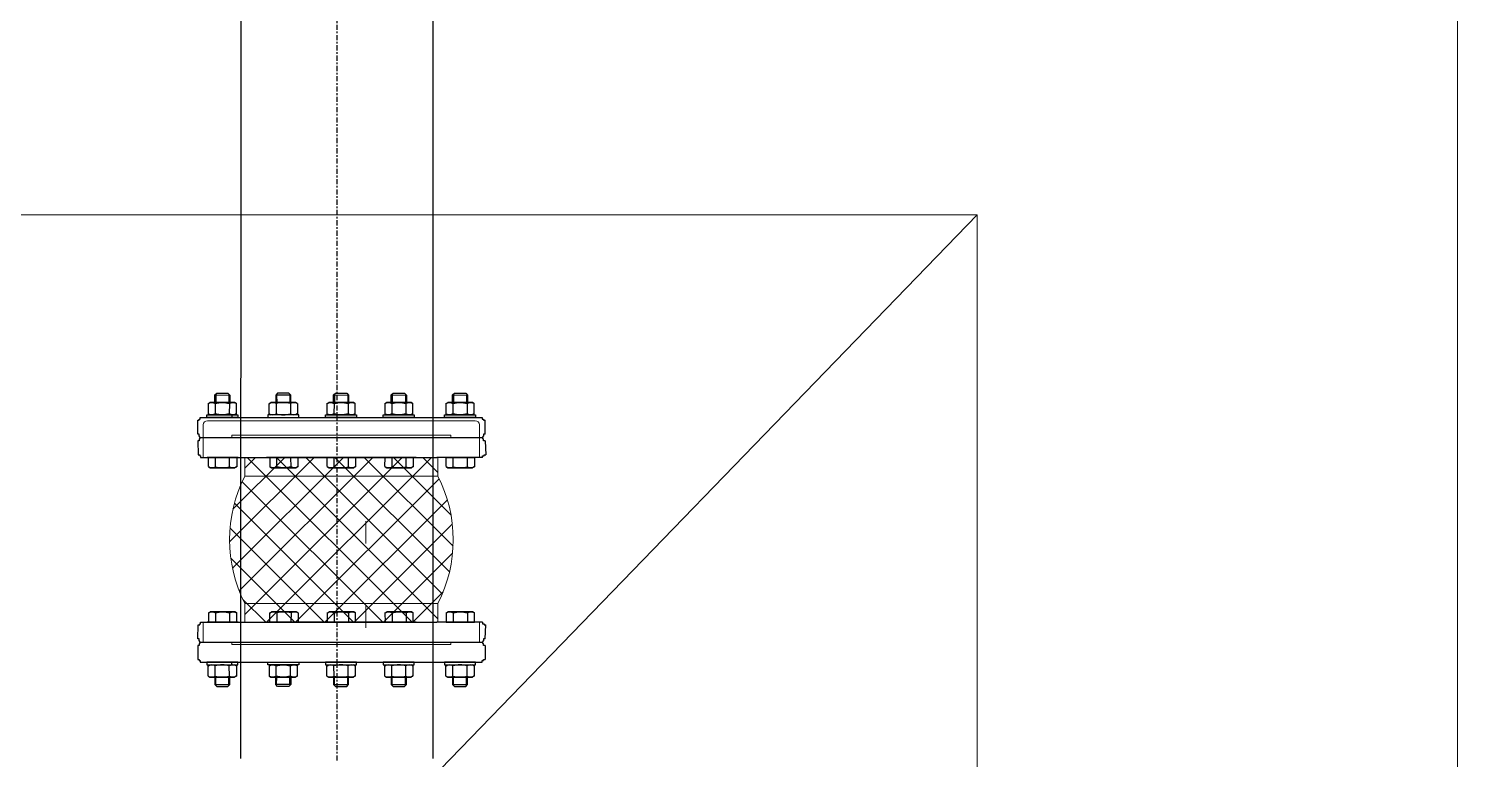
# Model space of a CAD drawing. Header units: millimetres. Extents: x -294625 to 2136527, y -251383 to 128331.
# Drawn here: x 1427023 to 1427618, y -203416 to -203112 of the extents above; entities that cross this region are included whole.
import ezdxf

# ---------------------------------------------------------------- set-up
doc = ezdxf.new("R2010")
doc.units = ezdxf.units.MM
doc.linetypes.add('CENTER', pattern=[3, 1.5, -0.5, 0.5, -0.5])
for name, color, linetype, lineweight in [('0-4', 250, 'Continuous', 5), ('01. CẤP NƯỚC LẠNH', 5, 'Continuous', 9), ('ICE-BP', 4, 'Continuous', 25), ('N2-PK-TB', 2, 'Continuous', 20), ('N3-NOTE', 11, 'Continuous', 13)]:
    doc.layers.add(name, color=color, linetype=linetype, lineweight=lineweight)
doc.layers.add('H-N-FITTING-35', color=2, linetype='Continuous')
doc.layers.add('ICE-CEN', color=8, linetype='CENTER')

# ---------------------------------------------------------------- blocks, each defined once
blk = doc.blocks.new('WPP')
at = {"layer": 'ICE-BP', "ltscale": 1000}
for p, q in [((137904.5575600856, -20081.31103877045, 5.101671538998651), (137904.5860417234, -20793.38504935915, 5.101671538970926)), ((138072.5575600856, -20081.31103877045, 5.101671538998651), (138072.5860437867, -20793.41022166381, 5.101671538970924))]:
    blk.add_line(p, q, dxfattribs=at)
at = {"layer": 'ICE-CEN', "ltscale": 3}
blk.add_line((137988.5575600883, -20079.47488218467, 5.101671538996317), (137988.6346818327, -20774.6518731673, 5.101671538993015), dxfattribs=at)
blk = doc.blocks.new('ExpSin8')
h = blk.add_hatch()
h.set_pattern_fill('ANSI37', color=8, scale=198, angle=-1.272221872585407e-14, style=0)
h.set_pattern_definition([(44.99999999999999, (2.640000000001227, -165), (-17.50089283436705, 17.50089283436706), []), (135, (2.640000000001227, -165), (-17.50089283436706, -17.50089283436705), [])])
h.paths.add_polyline_path([(201.1600000000017, 115.3335341203565, 0.2403685120750965), (48.84000000000106, 115.3335341203565), (48.84000000000014, -115.3335341203565, 0.2403685120750964), (201.1600000000008, -115.3335341203565)])
h.paths.add_polyline_path([(26.39999999999963, -115.3335341203565), (48.84000000000015, -115.3335341203565), (48.84000000000106, 115.3335341203565), (26.40000000000056, 115.3335341203565)])
h.paths.add_polyline_path([(201.1600000000016, 115.3335341203565), (201.1600000000007, -115.3335341203565), (223.6000000000003, -115.3335341203565), (223.6000000000012, 115.3335341203565)])
for points in [[(2.640000000001227, -165), (26.40000000000054, -165), (26.40000000000056, 165), (2.640000000001247, 165)], [(247.3600000000015, -165), (223.6000000000013, -165), (223.6000000000013, 165), (247.3600000000015, 165)], [(2.640000000001245, 131), (9.175158733904648e-13, 131), (-8.021171617536571e-15, -131), (2.640000000000319, -131)], [(247.3600000000015, 131), (250.0000000000009, 131), (250, -131), (247.3600000000006, -131)]]:
    blk.add_lwpolyline(points, close=True)
at = {"color": 8}
for points in [[(26.40000000000055, 115.3335341203565), (48.84000000000106, 115.3335341203565), (48.84000000000014, -115.3335341203565), (26.39999999999963, -115.3335341203565)], [(223.6000000000013, 115.3335341203565), (201.1600000000017, 115.3335341203565), (201.1600000000008, -115.3335341203565), (223.6000000000004, -115.3335341203565)]]:
    blk.add_lwpolyline(points, close=True, dxfattribs=at)
for centre, start, end in [((125.0000000000009, -33.9366456874268), 62.96860828674399, 117.031391713256), ((125, 33.93664568742678), 242.968608286744, 297.031391713256)]:
    blk.add_arc(centre, 167.5766456874225, start, end)
blk = doc.blocks.new('NUT')
at = {"linetype": 'Continuous'}
for p, q in [((-14.70091237503925, 12.07607484380605), (-13.10062706212034, 13)), ((-14.70091237503925, 0.9239251561939454), (-13.10062706212034, 0)), ((-7.50555349946535, 1.106895198335224), (-7.505553499465123, 11.89310480166478)), ((7.505553499465123, 1.106895198335224), (7.505553499465123, 11.89310480166478)), ((14.70091237503925, 12.07607484380605), (13.10062706212034, 13)), ((14.70091237503925, 0.9239251561939454), (13.10062706212034, 0))]:
    blk.add_line(p, q, dxfattribs=at)
blk.add_lwpolyline([(-16.5, 16), (-16.5, 13), (16.5, 13), (16.5, 16)], close=True)
for points in [[(-15, 1.106895198335224), (-15, 11.89310480166478)], [(-13.10062706212034, 13), (13.10062706212034, 13)], [(-13.10062706212034, 0), (13.10062706212034, 0)], [(13.10062706212034, 0), (-13.10062706212011, 0)], [(15, 11.89310480166478), (15, 1.106895198335224)]]:
    blk.add_lwpolyline(points, dxfattribs=at)
for centre, radius, start, end in [((-11.25277674973267, 6.103728749386619), 6.896271250613385, 57.08669084495057, 122.9133091550494), ((-11.25277674973267, 6.896271250613381), 6.896271250613385, 237.0866908449506, 302.9133091550494), ((0, -13), 26, 73.22134511903967, 106.7786548809604), ((0, 26), 26, 253.2213451190396, 286.7786548809603), ((11.25277674973267, 6.103728749386619), 6.896271250613385, 57.08669084495057, 122.9133091550494), ((11.25277674973267, 6.896271250613381), 6.896271250613385, 237.0866908449506, 302.9133091550494)]:
    blk.add_arc(centre, radius, start, end, dxfattribs=at)

msp = doc.modelspace()

# ---------------------------------------------------------------- linework, layer by layer
at = {"layer": '0-4'}
for p, q in [((1427163.324138697, -203317.1398793457, -0.3574401095573307), (1427163.324138697, -203326.3352816441, -0.3574401095573307)), ((1427163.324138697, -203352.279631986, -0.3574401095573307), (1427163.324138697, -203361.4750342845, -0.3574401095573307))]:
    msp.add_line(p, q, dxfattribs=at)
at = {"layer": '01. CẤP NƯỚC LẠNH', "elevation": -0.3574401095573307}
msp.add_lwpolyline([(1427095.648136054, -203282.2233785278), (1427210.597451549, -203282.2233785278), (1427210.597451554, -203276.998409705, 0.414213562373095), (1427208.855795259, -203275.2567533928), (1427097.389792358, -203275.2567533572, 0.414213562373095), (1427095.64813606, -203276.9984095391)], format="xyb", close=True, dxfattribs=at)
at = {"layer": 'H-N-FITTING-35', "ltscale": 1000}
for p, q in [((1427107.515676684, -203273.0855479565), (1427107.515676685, -203273.9444245863)), ((1427110.13112058, -203290.530938843), (1427097.201231518, -203290.498858338)), ((1427097.896345391, -203294.4485627487), (1427098.522462712, -203294.8121260135)), ((1427108.788502383, -203294.8375972089), (1427098.522462712, -203294.8121260135)), ((1427098.522462712, -203294.8121260135), (1427108.788502383, -203294.8375972089)), ((1427100.715771507, -203294.3838672458), (1427100.725388955, -203290.5076021683)), ((1427106.597345694, -203294.3984600909), (1427106.606963143, -203290.5221950127)), ((1427109.416416066, -203294.4771453361), (1427108.788502383, -203294.8375972089)), ((1427184.308192821, -203290.5148985905, -0.5193016426715191), (1427121.938524795, -203290.5148985905, -0.5193016426715191)), ((1427122.731169794, -203290.5343175814), (1427135.661055217, -203290.5008022233)), ((1427123.446312221, -203294.4804447381), (1427124.074265901, -203294.8408269289)), ((1427124.074265901, -203294.8408269289), (1427134.340302682, -203294.8142164911)), ((1427134.340302682, -203294.8142164911), (1427124.074265901, -203294.8408269289)), ((1427126.265373844, -203294.4014466562), (1427126.255326239, -203290.5251826692)), ((1427132.146946376, -203294.3862011215), (1427132.136898771, -203290.5099371346)), ((1427134.966379653, -203294.4505837474), (1427134.340302682, -203294.8142164911)), ((1427159.586456236, -203290.530938843), (1427146.656567174, -203290.498858338)), ((1427147.351681048, -203294.4485627487), (1427147.977798368, -203294.8121260135)), ((1427158.243838039, -203294.8375972089), (1427147.977798368, -203294.8121260135)), ((1427147.977798368, -203294.8121260135), (1427158.243838039, -203294.8375972089)), ((1427150.171107162, -203294.3838672458), (1427150.180724611, -203290.5076021683)), ((1427156.05268135, -203294.3984600909), (1427156.062298799, -203290.5221950127)), ((1427158.871751722, -203294.4771453361), (1427158.243838039, -203294.8375972089)), ((1427183.624769663, -203290.530938843), (1427170.694880601, -203290.498858338)), ((1427171.389994475, -203294.4485627487), (1427172.016111796, -203294.8121260135)), ((1427182.282151466, -203294.8375972089), (1427172.016111796, -203294.8121260135)), ((1427172.016111796, -203294.8121260135), (1427182.282151466, -203294.8375972089)), ((1427174.20942059, -203294.3838672458), (1427174.219038038, -203290.5076021683)), ((1427180.090994778, -203294.3984600909), (1427180.100612226, -203290.5221950127)), ((1427182.910065149, -203294.4771453361), (1427182.282151466, -203294.8375972089)), ((1427209.109985757, -203290.530938843), (1427196.180096694, -203290.498858338)), ((1427196.875210568, -203294.4485627487), (1427197.501327889, -203294.8121260135)), ((1427207.767367559, -203294.8375972089), (1427197.501327889, -203294.8121260135)), ((1427197.501327889, -203294.8121260135), (1427207.767367559, -203294.8375972089)), ((1427199.694636683, -203294.3838672458), (1427199.704254131, -203290.5076021683)), ((1427205.576210871, -203294.3984600909), (1427205.585828319, -203290.5221950127)), ((1427208.395281242, -203294.4771453361), (1427207.767367559, -203294.8375972089)), ((1427110.13112058, -203359.1691203377), (1427097.201231518, -203359.2012008423)), ((1427097.896345391, -203355.2514964316), (1427098.522462712, -203354.8879331671)), ((1427108.788502383, -203354.8624619714), (1427098.522462712, -203354.8879331671)), ((1427098.522462712, -203354.8879331671), (1427108.788502383, -203354.8624619714)), ((1427100.715771507, -203355.3161919349), (1427100.725388955, -203359.1924570123)), ((1427106.597345694, -203355.3015990893), (1427106.606963143, -203359.1778641676)), ((1427109.416416066, -203355.2229138446), (1427108.788502383, -203354.8624619714)), ((1427184.308192821, -203359.1851605898, -0.5193016426715191), (1427121.938524795, -203359.1851605898, -0.5193016426715191)), ((1427122.731169794, -203359.1657415988), (1427135.661055217, -203359.1992569575)), ((1427123.446312221, -203355.2196144414), (1427124.074265901, -203354.8592322518)), ((1427124.074265901, -203354.8592322518), (1427134.340302682, -203354.8858426892)), ((1427134.340302682, -203354.8858426892), (1427124.074265901, -203354.8592322518)), ((1427126.265373844, -203355.2986125241), (1427126.255326239, -203359.1748765106)), ((1427132.146946376, -203355.3138580587), (1427132.136898771, -203359.1901220448)), ((1427134.966379653, -203355.2494754328), (1427134.340302682, -203354.8858426892)), ((1427159.586456236, -203359.1691203377), (1427146.656567174, -203359.2012008423)), ((1427147.351681048, -203355.2514964316), (1427147.977798368, -203354.8879331671)), ((1427158.243838039, -203354.8624619714), (1427147.977798368, -203354.8879331671)), ((1427147.977798368, -203354.8879331671), (1427158.243838039, -203354.8624619714)), ((1427150.171107162, -203355.3161919349), (1427150.180724611, -203359.1924570123)), ((1427156.05268135, -203355.3015990893), (1427156.062298799, -203359.1778641676)), ((1427158.871751722, -203355.2229138446), (1427158.243838039, -203354.8624619714)), ((1427183.624769663, -203359.1691203377), (1427170.694880601, -203359.2012008423)), ((1427171.389994475, -203355.2514964316), (1427172.016111796, -203354.8879331671)), ((1427182.282151466, -203354.8624619714), (1427172.016111796, -203354.8879331671)), ((1427172.016111796, -203354.8879331671), (1427182.282151466, -203354.8624619714)), ((1427174.20942059, -203355.3161919349), (1427174.219038038, -203359.1924570123)), ((1427180.090994778, -203355.3015990893), (1427180.100612226, -203359.1778641676)), ((1427182.910065149, -203355.2229138446), (1427182.282151466, -203354.8624619714)), ((1427209.109985757, -203359.1691203377), (1427196.180096694, -203359.2012008423)), ((1427196.875210568, -203355.2514964316), (1427197.501327889, -203354.8879331671)), ((1427207.767367559, -203354.8624619714), (1427197.501327889, -203354.8879331671)), ((1427197.501327889, -203354.8879331671), (1427207.767367559, -203354.8624619714)), ((1427199.694636683, -203355.3161919349), (1427199.704254131, -203359.1924570123)), ((1427205.576210871, -203355.3015990893), (1427205.585828319, -203359.1778641676)), ((1427208.395281242, -203355.2229138446), (1427207.767367559, -203354.8624619714)), ((1427107.515676684, -203376.6145112238), (1427107.515676685, -203375.7556345948))]:
    msp.add_line(p, q, dxfattribs=at)
at = {"layer": 'H-N-FITTING-35', "ltscale": 1000, "elevation": 9.320782595471666}
for points in [[(1427100.407483594, -203267.6674754976), (1427100.415260686, -203264.5329569373), (1427101.2008346, -203263.7512715698), (1427105.902612441, -203263.762937208), (1427106.684297808, -203264.5485111215), (1427106.676520716, -203267.6830296819)], [(1427132.061738155, -203267.6697969961), (1427132.05361322, -203264.5352793175), (1427131.267952566, -203263.7536811316), (1427126.566176049, -203263.7658685352), (1427125.784577863, -203264.5515291883), (1427125.792702798, -203267.6860468665)], [(1427149.86281925, -203267.6674754976), (1427149.870596342, -203264.5329569373), (1427150.656170256, -203263.7512715698), (1427155.357948097, -203263.762937208), (1427156.139633464, -203264.5485111215), (1427156.131856372, -203267.6830296819)], [(1427173.901132678, -203267.6674754976), (1427173.90890977, -203264.5329569373), (1427174.694483683, -203263.7512715698), (1427179.396261524, -203263.762937208), (1427180.177946891, -203264.5485111215), (1427180.170169799, -203267.6830296819)], [(1427199.386348771, -203267.6674754976), (1427199.394125863, -203264.5329569373), (1427200.179699776, -203263.7512715698), (1427204.881477617, -203263.762937208), (1427205.663162984, -203264.5485111215), (1427205.655385892, -203267.6830296819)], [(1427100.407483594, -203382.0325836835), (1427100.415260686, -203385.1671022438), (1427101.2008346, -203385.9487876109), (1427105.902612441, -203385.9371219727), (1427106.684297808, -203385.1515480596), (1427106.676520716, -203382.0170294992)], [(1427132.061738155, -203382.0302621846), (1427132.05361322, -203385.1647798632), (1427131.267952566, -203385.9463780483), (1427126.566176049, -203385.9341906451), (1427125.784577863, -203385.1485299919), (1427125.792702798, -203382.0140123138)], [(1427149.86281925, -203382.0325836835), (1427149.870596342, -203385.1671022438), (1427150.656170256, -203385.9487876109), (1427155.357948097, -203385.9371219727), (1427156.139633464, -203385.1515480596), (1427156.131856372, -203382.0170294992)], [(1427173.901132678, -203382.0325836835), (1427173.90890977, -203385.1671022438), (1427174.694483683, -203385.9487876109), (1427179.396261524, -203385.9371219727), (1427180.177946891, -203385.1515480596), (1427180.170169799, -203382.0170294992)], [(1427199.386348771, -203382.0325836835), (1427199.394125863, -203385.1671022438), (1427200.179699776, -203385.9487876109), (1427204.881477617, -203385.9371219727), (1427205.663162984, -203385.1515480596), (1427205.655385892, -203382.0170294992)]]:
    msp.add_lwpolyline(points, close=True, dxfattribs=at)
at = {"layer": 'H-N-FITTING-35', "ltscale": 1000}
for points in [[(1427100.415260686, -203264.5329569373), (1427106.684297808, -203264.5485111215)], [(1427100.807075507, -203264.5339290729), (1427100.799298414, -203267.6684476341)], [(1427106.292482988, -203264.5475389842), (1427106.284705895, -203267.6820575445)], [(1427132.05361322, -203264.5352793175), (1427125.784577863, -203264.5515291883)], [(1427126.176392573, -203264.5505135717), (1427126.184517508, -203267.6850312499)], [(1427131.66179851, -203264.5362949345), (1427131.669923445, -203267.6708126127)], [(1427149.870596342, -203264.5329569373), (1427156.139633464, -203264.5485111215)], [(1427150.262411163, -203264.5339290729), (1427150.25463407, -203267.6684476341)], [(1427155.747818644, -203264.5475389842), (1427155.740041552, -203267.6820575445)], [(1427173.90890977, -203264.5329569373), (1427180.177946891, -203264.5485111215)], [(1427174.30072459, -203264.5339290729), (1427174.292947498, -203267.6684476341)], [(1427179.786132071, -203264.5475389842), (1427179.778354979, -203267.6820575445)], [(1427199.394125863, -203264.5329569373), (1427205.663162984, -203264.5485111215)], [(1427199.785940683, -203264.5339290729), (1427199.778163591, -203267.6684476341)], [(1427205.271348164, -203264.5475389842), (1427205.263571072, -203267.6820575445)], [(1427097.7793363, -203294.376581621), (1427097.788953748, -203290.5003165427)], [(1427097.788953748, -203290.5003165427), (1427109.54339835, -203290.5294806382)], [(1427109.54339835, -203290.5294806382), (1427109.533780902, -203294.4057457157)], [(1427135.073333152, -203290.5023256485), (1427123.318891858, -203290.5327941561)], [(1427123.318891858, -203290.5327941561), (1427123.328939463, -203294.4090581431)], [(1427135.083380757, -203294.378589635), (1427135.073333152, -203290.5023256485)], [(1427147.234671955, -203294.376581621), (1427147.244289404, -203290.5003165427)], [(1427147.244289404, -203290.5003165427), (1427158.998734006, -203290.5294806382)], [(1427158.998734006, -203290.5294806382), (1427158.989116557, -203294.4057457157)], [(1427171.272985383, -203294.376581621), (1427171.282602831, -203290.5003165427)], [(1427171.282602831, -203290.5003165427), (1427183.037047433, -203290.5294806382)], [(1427183.037047433, -203290.5294806382), (1427183.027429985, -203294.4057457157)], [(1427196.758201476, -203294.376581621), (1427196.767818924, -203290.5003165427)], [(1427196.767818924, -203290.5003165427), (1427208.522263526, -203290.5294806382)], [(1427208.522263526, -203290.5294806382), (1427208.512646078, -203294.4057457157)], [(1427097.7793363, -203355.3234775597), (1427097.788953748, -203359.1997426375)], [(1427097.788953748, -203359.1997426375), (1427109.54339835, -203359.170578542)], [(1427109.54339835, -203359.170578542), (1427109.533780902, -203355.2943134642)], [(1427123.318891858, -203359.1672650241), (1427123.328939463, -203355.2910010376)], [(1427135.073333152, -203359.1977335317), (1427123.318891858, -203359.1672650241)], [(1427135.083380757, -203355.3214695456), (1427135.073333152, -203359.1977335317)], [(1427147.234671955, -203355.3234775597), (1427147.244289404, -203359.1997426375)], [(1427147.244289404, -203359.1997426375), (1427158.998734006, -203359.170578542)], [(1427158.998734006, -203359.170578542), (1427158.989116557, -203355.2943134642)], [(1427171.272985383, -203355.3234775597), (1427171.282602831, -203359.1997426375)], [(1427171.282602831, -203359.1997426375), (1427183.037047433, -203359.170578542)], [(1427183.037047433, -203359.170578542), (1427183.027429985, -203355.2943134642)], [(1427196.758201476, -203355.3234775597), (1427196.767818924, -203359.1997426375)], [(1427196.767818924, -203359.1997426375), (1427208.522263526, -203359.170578542)], [(1427208.522263526, -203359.170578542), (1427208.512646078, -203355.2943134642)], [(1427100.807075507, -203385.1661301065), (1427100.799298414, -203382.0316115461)], [(1427106.292482988, -203385.1525201961), (1427106.284705895, -203382.0180016349)], [(1427126.176392573, -203385.1495456085), (1427126.184517508, -203382.0150279312)], [(1427131.66179851, -203385.1637642457), (1427131.669923445, -203382.0292465676)], [(1427150.262411163, -203385.1661301065), (1427150.25463407, -203382.0316115461)], [(1427155.747818644, -203385.1525201961), (1427155.740041552, -203382.0180016349)], [(1427174.30072459, -203385.1661301065), (1427174.292947498, -203382.0316115461)], [(1427179.786132071, -203385.1525201961), (1427179.778354979, -203382.0180016349)], [(1427199.785940683, -203385.1661301065), (1427199.778163591, -203382.0316115461)], [(1427205.271348164, -203385.1525201961), (1427205.263571072, -203382.0180016349)], [(1427100.415260686, -203385.1671022438), (1427106.684297808, -203385.1515480596)], [(1427132.05361322, -203385.1647798632), (1427125.784577863, -203385.1485299919)], [(1427149.870596342, -203385.1671022438), (1427156.139633464, -203385.1515480596)], [(1427173.90890977, -203385.1671022438), (1427180.177946891, -203385.1515480596)], [(1427199.394125863, -203385.1671022438), (1427205.663162984, -203385.1515480596)]]:
    msp.add_lwpolyline(points, dxfattribs=at)
at = {"layer": 'H-N-FITTING-35', "ltscale": 1000, "elevation": -0.3574401095573307}
for points in [[(1427093.295782102, -203280.862844298), (1427093.295782102, -203274.9601678477)], [(1427093.295782102, -203280.862844298), (1427093.295782102, -203274.9601678477)], [(1427093.295782102, -203280.862844298), (1427093.295782102, -203274.9601678477)], [(1427093.295782102, -203274.9601678477), (1427093.295782102, -203274.9601678477)], [(1427093.295782102, -203274.9601678477), (1427093.976049217, -203274.9601678477)], [(1427093.976049217, -203274.9601678477), (1427093.976049217, -203274.6200342907)], [(1427093.976049217, -203274.6200342907), (1427093.976049217, -203274.6200342907)], [(1427093.976049217, -203274.6200342907), (1427093.976049217, -203274.6200342907)], [(1427093.976049217, -203274.6200342907), (1427093.976049217, -203274.6200342907)], [(1427093.976049217, -203274.6200342907), (1427094.316182774, -203274.6200342907)], [(1427094.316182774, -203274.6200342907), (1427094.316182774, -203273.9397671759)], [(1427094.316182774, -203273.9397671759), (1427094.316182774, -203273.9397671759)], [(1427094.316182774, -203273.9397671759), (1427114.384062656, -203273.9397671759)], [(1427094.316182774, -203273.9397671759), (1427211.662260045, -203273.9397671759)], [(1427211.662260045, -203273.9397671759), (1427211.662260045, -203273.9397671759)], [(1427211.662260045, -203273.9397671759), (1427211.662260045, -203273.9397671759)], [(1427211.662260045, -203273.9397671759), (1427211.662260045, -203274.6200342907)], [(1427211.662260045, -203274.6200342907), (1427212.34252716, -203274.6200342907)], [(1427212.34252716, -203274.6200342907), (1427212.34252716, -203274.6200342907)], [(1427212.34252716, -203274.6200342907), (1427212.34252716, -203274.6200342907)], [(1427212.34252716, -203274.6200342907), (1427212.34252716, -203274.6200342907)], [(1427212.34252716, -203274.6200342907), (1427212.34252716, -203274.9601678477)], [(1427212.34252716, -203274.9601678477), (1427213.022794275, -203274.9601678477)], [(1427213.022794275, -203280.862844298), (1427213.022794275, -203274.9601678477)], [(1427213.022794275, -203280.862844298), (1427213.022794275, -203274.9601678477)], [(1427213.022794275, -203280.862844298), (1427213.022794275, -203274.9601678477)], [(1427093.295782102, -203280.862844298), (1427093.295782102, -203280.522710741)], [(1427093.976049217, -203280.862844298), (1427093.295782102, -203280.862844298)], [(1427093.295782102, -203280.862844298), (1427093.295782102, -203280.862844298)], [(1427093.976049217, -203281.5431114133), (1427093.976049217, -203280.862844298)], [(1427093.976049217, -203280.862844298), (1427093.976049217, -203280.862844298)], [(1427094.316182774, -203282.2233785278), (1427093.976049217, -203281.5431114133)], [(1427093.976049217, -203281.5431114133), (1427093.976049217, -203281.5431114133)], [(1427093.976049217, -203281.5431114133), (1427093.976049217, -203281.5431114133)], [(1427094.316182774, -203282.2233785278), (1427093.976049217, -203282.9036456422)], [(1427093.976049217, -203282.9036456422), (1427093.976049217, -203282.9036456422)], [(1427093.976049217, -203282.9036456422), (1427093.976049217, -203282.9036456422)], [(1427093.976049217, -203282.9036456422), (1427093.976049217, -203283.5839127571)], [(1427094.316182774, -203282.2233785278), (1427094.316182774, -203282.2233785278)], [(1427094.316182774, -203282.2233785278), (1427094.316182774, -203282.2233785278)], [(1427094.316182774, -203282.2233785278), (1427211.662260045, -203282.2233785278)], [(1427094.316182774, -203282.2233785278), (1427211.662260045, -203282.2233785278)], [(1427094.316182774, -203282.2233785278), (1427211.662260045, -203282.2233785278)], [(1427094.316182774, -203282.2233785278), (1427094.316182774, -203282.2233785278)], [(1427094.316182774, -203282.2233785278), (1427094.316182774, -203282.2233785278)], [(1427094.316182774, -203282.2233785278), (1427211.662260045, -203282.2233785278)], [(1427094.316182774, -203282.2233785278), (1427211.662260045, -203282.2233785278)], [(1427094.316182774, -203282.2233785278), (1427211.662260045, -203282.2233785278)], [(1427212.34252716, -203281.5431114133), (1427211.662260045, -203282.2233785278)], [(1427211.662260045, -203282.2233785278), (1427211.662260045, -203282.2233785278)], [(1427212.34252716, -203282.9036456422), (1427211.662260045, -203282.2233785278)], [(1427211.662260045, -203282.2233785278), (1427211.662260045, -203282.2233785278)], [(1427213.022794275, -203280.862844298), (1427212.34252716, -203280.862844298)], [(1427212.34252716, -203280.862844298), (1427212.34252716, -203281.5431114133)], [(1427212.34252716, -203281.5431114133), (1427212.34252716, -203281.5431114133)], [(1427212.34252716, -203281.5431114133), (1427212.34252716, -203281.5431114133)], [(1427212.34252716, -203281.5431114133), (1427212.34252716, -203281.5431114133)], [(1427212.34252716, -203283.5839127571), (1427212.34252716, -203282.9036456422)], [(1427212.34252716, -203282.9036456422), (1427212.34252716, -203282.9036456422)], [(1427212.34252716, -203282.9036456422), (1427212.34252716, -203282.9036456422)], [(1427212.34252716, -203282.9036456422), (1427212.34252716, -203282.9036456422)], [(1427213.022794275, -203280.862844298), (1427213.022794275, -203280.862844298)], [(1427213.022794275, -203280.862844298), (1427213.022794275, -203280.862844298)], [(1427093.295782102, -203283.5839127571), (1427093.490744761, -203289.4935492252)], [(1427093.295782102, -203283.5839127571), (1427093.490744761, -203289.4935492252)], [(1427093.295782102, -203283.5839127571), (1427093.490744761, -203289.4935492252)], [(1427093.976049217, -203283.5839127571), (1427093.295782102, -203283.5839127571)], [(1427093.295782102, -203283.5839127571), (1427093.295782102, -203283.5839127571)], [(1427093.295782102, -203283.5839127571), (1427093.295782102, -203283.9240463141)], [(1427093.976049217, -203283.5839127571), (1427093.976049217, -203283.5839127571)], [(1427213.022794275, -203283.5839127571), (1427212.34252716, -203283.5839127571)], [(1427213.022794275, -203283.5839127571), (1427213.217756934, -203289.4935492252)], [(1427213.022794275, -203283.5839127571), (1427213.217756934, -203289.4935492252)], [(1427213.022794275, -203283.5839127571), (1427213.217756934, -203289.4935492252)], [(1427213.022794275, -203283.5839127571), (1427213.022794275, -203283.5839127571)], [(1427213.022794275, -203283.5839127571), (1427213.022794275, -203283.5839127571)], [(1427093.490744761, -203289.4935492252), (1427093.490744761, -203289.4935492252)], [(1427093.490744761, -203289.4935492252), (1427094.171011876, -203289.4935492252)], [(1427094.171011876, -203289.4935492252), (1427094.171011876, -203289.8336827822)], [(1427094.171011876, -203289.8336827822), (1427094.171011876, -203289.8336827822)], [(1427094.171011876, -203289.8336827822), (1427094.171011876, -203289.8336827822)], [(1427094.171011876, -203289.8336827822), (1427094.171011876, -203289.8336827822)], [(1427094.171011876, -203289.8336827822), (1427094.511145433, -203289.8336827822)], [(1427094.511145433, -203289.8336827822), (1427094.511145433, -203290.5139498971)], [(1427094.511145433, -203290.5139498971), (1427094.511145433, -203290.5139498971)], [(1427094.511145433, -203290.5139498971), (1427114.579025314, -203290.5139498971)], [(1427094.511145433, -203290.5139498971), (1427114.579025314, -203290.5139498971)], [(1427094.511145433, -203290.5139498971), (1427192.809743495, -203290.5139498971)], [(1427211.857222705, -203290.5139498971), (1427192.809743495, -203290.5139498971)], [(1427211.857222705, -203290.5139498971), (1427192.809743495, -203290.5139498971)], [(1427211.857222705, -203290.5139498971), (1427192.809743495, -203290.5139498971)], [(1427211.857222705, -203290.5139498971), (1427211.857222705, -203289.8336827822)], [(1427211.857222705, -203289.8336827822), (1427212.537489819, -203289.8336827822)], [(1427211.857222705, -203290.5139498971), (1427211.857222705, -203290.5139498971)], [(1427211.857222705, -203290.5139498971), (1427211.857222705, -203290.5139498971)], [(1427212.537489819, -203289.8336827822), (1427212.537489819, -203289.4935492252)], [(1427212.537489819, -203289.4935492252), (1427213.217756934, -203289.4935492252)], [(1427212.537489819, -203289.8336827822), (1427212.537489819, -203289.8336827822)], [(1427212.537489819, -203289.8336827822), (1427212.537489819, -203289.8336827822)], [(1427212.537489819, -203289.8336827822), (1427212.537489819, -203289.8336827822)], [(1427093.295782102, -203366.116146424), (1427093.490744761, -203360.2065099555)], [(1427093.295782102, -203366.116146424), (1427093.490744761, -203360.2065099555)], [(1427093.295782102, -203366.116146424), (1427093.490744761, -203360.2065099555)], [(1427093.490744761, -203360.2065099555), (1427093.490744761, -203360.2065099555)], [(1427093.490744761, -203360.2065099555), (1427094.171011876, -203360.2065099555)], [(1427094.171011876, -203360.2065099555), (1427094.171011876, -203359.8663763981)], [(1427094.171011876, -203359.8663763981), (1427094.171011876, -203359.8663763981)], [(1427094.171011876, -203359.8663763981), (1427094.171011876, -203359.8663763981)], [(1427094.171011876, -203359.8663763981), (1427094.171011876, -203359.8663763981)], [(1427094.171011876, -203359.8663763981), (1427094.511145433, -203359.8663763981)], [(1427094.511145433, -203359.8663763981), (1427094.511145433, -203359.1861092836)], [(1427094.511145433, -203359.1861092836), (1427094.511145433, -203359.1861092836)], [(1427094.511145433, -203359.1861092836), (1427114.579025314, -203359.1861092836)], [(1427094.511145433, -203359.1861092836), (1427114.579025314, -203359.1861092836)], [(1427094.511145433, -203359.1861092836), (1427192.809743495, -203359.1861092836)], [(1427211.857222705, -203359.1861092836), (1427192.809743495, -203359.1861092836)], [(1427211.857222705, -203359.1861092836), (1427192.809743495, -203359.1861092836)], [(1427211.857222705, -203359.1861092836), (1427192.809743495, -203359.1861092836)], [(1427211.857222705, -203359.1861092836), (1427211.857222705, -203359.1861092836)], [(1427211.857222705, -203359.1861092836), (1427211.857222705, -203359.1861092836)], [(1427211.857222705, -203359.1861092836), (1427211.857222705, -203359.8663763981)], [(1427211.857222705, -203359.8663763981), (1427212.537489819, -203359.8663763981)], [(1427212.537489819, -203359.8663763981), (1427212.537489819, -203359.8663763981)], [(1427212.537489819, -203359.8663763981), (1427212.537489819, -203359.8663763981)], [(1427212.537489819, -203359.8663763981), (1427212.537489819, -203359.8663763981)], [(1427212.537489819, -203359.8663763981), (1427212.537489819, -203360.2065099555)], [(1427212.537489819, -203360.2065099555), (1427213.217756934, -203360.2065099555)], [(1427213.022794275, -203366.116146424), (1427213.217756934, -203360.2065099555)], [(1427213.022794275, -203366.116146424), (1427213.217756934, -203360.2065099555)], [(1427213.022794275, -203366.116146424), (1427213.217756934, -203360.2065099555)], [(1427093.295782102, -203366.116146424), (1427093.295782102, -203365.7760128666)], [(1427093.976049217, -203366.116146424), (1427093.295782102, -203366.116146424)], [(1427093.295782102, -203366.116146424), (1427093.295782102, -203366.116146424)], [(1427093.976049217, -203366.7964135381), (1427093.976049217, -203366.116146424)], [(1427093.976049217, -203366.116146424), (1427093.976049217, -203366.116146424)], [(1427213.022794275, -203366.116146424), (1427212.34252716, -203366.116146424)], [(1427212.34252716, -203366.116146424), (1427212.34252716, -203366.7964135381)], [(1427213.022794275, -203366.116146424), (1427213.022794275, -203366.116146424)], [(1427213.022794275, -203366.116146424), (1427213.022794275, -203366.116146424)], [(1427093.295782102, -203368.8372148818), (1427093.295782102, -203374.7398913329)], [(1427093.295782102, -203368.8372148818), (1427093.295782102, -203374.7398913329)], [(1427093.295782102, -203368.8372148818), (1427093.295782102, -203374.7398913329)], [(1427093.976049217, -203368.8372148818), (1427093.295782102, -203368.8372148818)], [(1427093.295782102, -203368.8372148818), (1427093.295782102, -203368.8372148818)], [(1427093.295782102, -203368.8372148818), (1427093.295782102, -203369.1773484393)], [(1427094.316182774, -203367.4766806529), (1427093.976049217, -203366.7964135381)], [(1427093.976049217, -203366.7964135381), (1427093.976049217, -203366.7964135381)], [(1427093.976049217, -203366.7964135381), (1427093.976049217, -203366.7964135381)], [(1427094.316182774, -203367.4766806529), (1427093.976049217, -203368.1569477674)], [(1427093.976049217, -203368.1569477674), (1427093.976049217, -203368.1569477674)], [(1427093.976049217, -203368.1569477674), (1427093.976049217, -203368.1569477674)], [(1427093.976049217, -203368.1569477674), (1427093.976049217, -203368.8372148818)], [(1427093.976049217, -203368.8372148818), (1427093.976049217, -203368.8372148818)], [(1427094.316182774, -203367.4766806529), (1427094.316182774, -203367.4766806529)], [(1427094.316182774, -203367.4766806529), (1427094.316182774, -203367.4766806529)], [(1427094.316182774, -203367.4766806529), (1427094.316182774, -203367.4766806529)], [(1427094.316182774, -203367.4766806529), (1427094.316182774, -203367.4766806529)], [(1427094.316182774, -203367.4766806529), (1427211.662260045, -203367.4766806529)], [(1427212.34252716, -203366.7964135381), (1427211.662260045, -203367.4766806529)], [(1427212.34252716, -203368.1569477674), (1427211.662260045, -203367.4766806529)], [(1427211.662260045, -203367.4766806529), (1427211.662260045, -203367.4766806529)], [(1427211.662260045, -203367.4766806529), (1427211.662260045, -203367.4766806529)], [(1427212.34252716, -203366.7964135381), (1427212.34252716, -203366.7964135381)], [(1427212.34252716, -203366.7964135381), (1427212.34252716, -203366.7964135381)], [(1427212.34252716, -203366.7964135381), (1427212.34252716, -203366.7964135381)], [(1427212.34252716, -203368.8372148818), (1427212.34252716, -203368.1569477674)], [(1427212.34252716, -203368.1569477674), (1427212.34252716, -203368.1569477674)], [(1427212.34252716, -203368.1569477674), (1427212.34252716, -203368.1569477674)], [(1427212.34252716, -203368.1569477674), (1427212.34252716, -203368.1569477674)], [(1427213.022794275, -203368.8372148818), (1427212.34252716, -203368.8372148818)], [(1427213.022794275, -203368.8372148818), (1427213.022794275, -203374.7398913329)], [(1427213.022794275, -203368.8372148818), (1427213.022794275, -203374.7398913329)], [(1427213.022794275, -203368.8372148818), (1427213.022794275, -203374.7398913329)], [(1427213.022794275, -203368.8372148818), (1427213.022794275, -203368.8372148818)], [(1427213.022794275, -203368.8372148818), (1427213.022794275, -203368.8372148818)], [(1427093.295782102, -203374.7398913329), (1427093.295782102, -203374.7398913329)], [(1427093.295782102, -203374.7398913329), (1427093.976049217, -203374.7398913329)], [(1427093.976049217, -203374.7398913329), (1427093.976049217, -203375.0800248904)], [(1427093.976049217, -203375.0800248904), (1427093.976049217, -203375.0800248904)], [(1427093.976049217, -203375.0800248904), (1427093.976049217, -203375.0800248904)], [(1427093.976049217, -203375.0800248904), (1427093.976049217, -203375.0800248904)], [(1427093.976049217, -203375.0800248904), (1427094.316182774, -203375.0800248904)], [(1427094.316182774, -203375.0800248904), (1427094.316182774, -203375.7602920044)], [(1427094.316182774, -203375.7602920044), (1427094.316182774, -203375.7602920044)], [(1427094.316182774, -203375.7602920044), (1427114.384062656, -203375.7602920044)], [(1427094.316182774, -203375.7602920044), (1427211.662260045, -203375.7602920044)], [(1427211.662260045, -203375.7602920044), (1427211.662260045, -203375.0800248904)], [(1427211.662260045, -203375.0800248904), (1427212.34252716, -203375.0800248904)], [(1427211.662260045, -203375.7602920044), (1427211.662260045, -203375.7602920044)], [(1427211.662260045, -203375.7602920044), (1427211.662260045, -203375.7602920044)], [(1427212.34252716, -203375.0800248904), (1427212.34252716, -203374.7398913329)], [(1427212.34252716, -203374.7398913329), (1427213.022794275, -203374.7398913329)], [(1427212.34252716, -203375.0800248904), (1427212.34252716, -203375.0800248904)], [(1427212.34252716, -203375.0800248904), (1427212.34252716, -203375.0800248904)], [(1427212.34252716, -203375.0800248904), (1427212.34252716, -203375.0800248904)]]:
    msp.add_lwpolyline(points, dxfattribs=at)
at = {"layer": 'H-N-FITTING-35', "ltscale": 1000}
for centre, major_axis, ratio, start_param, end_param in [((1427099.253181967, -203292.111861097), (1.910651734622244, 1.910651734622243), 0.9999999999994581, 3.350064097459301, 4.498955322420188), ((1427103.680758097, -203284.6376762894), (-7.203449994180221, 7.203449994180226), 0.9999999999996336, 2.060870611417176, 2.646556154874023), ((1427108.071191362, -203292.1337395669), (1.910651734622244, 1.910651734622243), 0.9999999999994581, 3.350064097459301, 4.498955322420188), ((1427148.708517623, -203292.111861097), (1.910651734622244, 1.910651734622243), 0.9999999999994581, 3.350064097459301, 4.498955322420188), ((1427153.136093752, -203284.6376762894), (-7.203449994180221, 7.203449994180226), 0.9999999999996336, 2.060870611417176, 2.646556154874023), ((1427157.526527018, -203292.1337395669), (1.910651734622244, 1.910651734622243), 0.9999999999994581, 3.350064097459301, 4.498955322420188), ((1427172.74683105, -203292.111861097), (1.910651734622244, 1.910651734622243), 0.9999999999994581, 3.350064097459301, 4.498955322420188), ((1427177.17440718, -203284.6376762894), (-7.203449994180221, 7.203449994180226), 0.9999999999996336, 2.060870611417176, 2.646556154874023), ((1427181.564840445, -203292.1337395669), (1.910651734622244, 1.910651734622243), 0.9999999999994581, 3.350064097459301, 4.498955322420188), ((1427198.232047143, -203292.111861097), (1.910651734622244, 1.910651734622243), 0.9999999999994581, 3.350064097459301, 4.498955322420188), ((1427202.659623273, -203284.6376762894), (-7.203449994180221, 7.203449994180226), 0.9999999999996336, 2.060870611417176, 2.646556154874023), ((1427207.050056538, -203292.1337395669), (1.910651734622244, 1.910651734622243), 0.9999999999994581, 3.350064097459301, 4.498955322420188), ((1427124.791276865, -203357.5631694783), (-1.910651734622955, -1.910651734622953), 0.9999999999984877, 3.349953125571084, 4.498844350532558), ((1427129.180878251, -203365.0597199247), (7.203449994185661, -7.20344999418567), 0.99999999999992, 2.0607596395285, 2.646445182986782), ((1427133.609283778, -203357.5860264994), (-1.910651734622955, -1.910651734622953), 0.9999999999984877, 3.349953125571084, 4.498844350532558)]:
    msp.add_ellipse(centre, major_axis=major_axis, ratio=ratio, start_param=start_param, end_param=end_param, dxfattribs=at)
at = {"layer": 'H-N-FITTING-35', "ltscale": 1000, "extrusion": (0, 0, -1)}
for centre, major_axis, ratio, start_param, end_param in [((1427124.791276865, -203292.136889702), (-1.910651734622953, 1.910651734622953), 0.9999999999984878, 3.349953125571084, 4.498844350532558), ((1427129.180878251, -203284.6403392556), (7.203449994185664, 7.203449994185668), 0.99999999999992, 2.0607596395285, 2.646445182986782), ((1427133.609283778, -203292.1140326804), (-1.910651734622953, 1.910651734622953), 0.9999999999984878, 3.349953125571084, 4.498844350532558), ((1427099.253181967, -203357.5881980833), (1.910651734622243, -1.910651734622244), 0.9999999999994581, 3.350064097459301, 4.498955322420188), ((1427103.680758097, -203365.0623828913), (-7.203449994180226, -7.203449994180221), 0.9999999999996336, 2.060870611417176, 2.646556154874023), ((1427108.071191362, -203357.5663196134), (1.910651734622243, -1.910651734622244), 0.9999999999994581, 3.350064097459301, 4.498955322420188), ((1427148.708517623, -203357.5881980833), (1.910651734622243, -1.910651734622244), 0.9999999999994581, 3.350064097459301, 4.498955322420188), ((1427153.136093752, -203365.0623828913), (-7.203449994180226, -7.203449994180221), 0.9999999999996336, 2.060870611417176, 2.646556154874023), ((1427157.526527018, -203357.5663196134), (1.910651734622243, -1.910651734622244), 0.9999999999994581, 3.350064097459301, 4.498955322420188), ((1427172.74683105, -203357.5881980833), (1.910651734622243, -1.910651734622244), 0.9999999999994581, 3.350064097459301, 4.498955322420188), ((1427177.17440718, -203365.0623828913), (-7.203449994180226, -7.203449994180221), 0.9999999999996336, 2.060870611417176, 2.646556154874023), ((1427181.564840445, -203357.5663196134), (1.910651734622243, -1.910651734622244), 0.9999999999994581, 3.350064097459301, 4.498955322420188), ((1427198.232047143, -203357.5881980833), (1.910651734622243, -1.910651734622244), 0.9999999999994581, 3.350064097459301, 4.498955322420188), ((1427202.659623273, -203365.0623828913), (-7.203449994180226, -7.203449994180221), 0.9999999999996336, 2.060870611417176, 2.646556154874023), ((1427207.050056538, -203357.5663196134), (1.910651734622243, -1.910651734622244), 0.9999999999994581, 3.350064097459301, 4.498955322420188)]:
    msp.add_ellipse(centre, major_axis=major_axis, ratio=ratio, start_param=start_param, end_param=end_param, dxfattribs=at)
at = {"layer": 'N2-PK-TB'}
for points in [[(1427617.727652406, -204319.5566157947), (1427617.727652406, -202989.5566157947), (1425217.727652406, -202989.5566157947), (1425217.727652406, -204319.5566157947)], [(1427417.727652406, -204119.5566157947), (1427417.727652406, -203189.5566157947), (1425417.727652406, -203189.5566157947), (1425417.727652406, -204119.5566157947)]]:
    msp.add_lwpolyline(points, close=True, dxfattribs=at)
at = {"layer": 'N3-NOTE'}
msp.add_line((1427417.727652406, -203189.5566157947), (1426517.727652406, -204119.5566157947), dxfattribs=at)

# ---------------------------------------------------------------- block references
at = {"xscale": -0.4761904761904762, "yscale": 0.4761904761904762, "zscale": 0.4761904761904762, "rotation": 180}
msp.add_blockref('WPP', (1361442.491636217, -212978.4045151749, -2.42936739952222), dxfattribs=at)
at = {"layer": '01. CẤP NƯỚC LẠNH', "xscale": -0.3483106931382801, "yscale": 0.3483106931382801, "zscale": 0.3483106931382801, "rotation": 270}
msp.add_blockref('ExpSin8', (1427153.119400422, -203368.3815115821, -0.3574401095573307), dxfattribs=at)
at = {"layer": 'H-N-FITTING-35', "ltscale": 1000, "yscale": 0.3918160260633164, "zscale": 0.3918160260633164}
for p, xscale, rotation in [((1427103.542002155, -203267.6752525897), -0.3918160260633164, 179.857843037999), ((1427152.997337811, -203267.6752525897), -0.3918160260633164, 179.857843037999), ((1427177.035651238, -203267.6752525897), -0.3918160260633164, 179.857843037999), ((1427202.520867331, -203267.6752525897), -0.3918160260633164, 179.857843037999), ((1427103.542002155, -203382.0248065914), 0.3918160260633164, 0.1421569620010513), ((1427152.997337811, -203382.0248065914), 0.3918160260633164, 0.1421569620010513), ((1427177.035651238, -203382.0248065914), 0.3918160260633164, 0.1421569620010513), ((1427202.520867331, -203382.0248065914), 0.3918160260633164, 0.1421569620010513)]:
    msp.add_blockref('NUT', p, dxfattribs=dict(at, xscale=xscale, rotation=rotation))
at = {"layer": 'H-N-FITTING-35', "ltscale": 1000, "extrusion": (0, 0, -1), "yscale": 0.3918160260584689, "zscale": -0.3918160260584689}
for p, xscale, rotation in [((-1427128.927220477, -203267.6779219313), -0.3918160260584689, 179.8514848174713), ((-1427128.927220477, -203382.022137249), 0.3918160260584689, 0.1485151825287291)]:
    msp.add_blockref('NUT', p, dxfattribs=dict(at, xscale=xscale, rotation=rotation))

doc.saveas('drawing.dxf')
